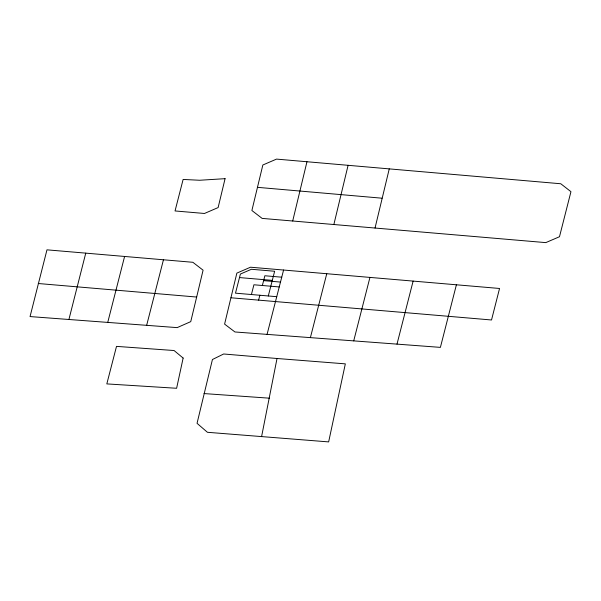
<?xml version="1.0" encoding="UTF-8"?>
<svg xmlns="http://www.w3.org/2000/svg" width="601" height="601" viewBox="0 0 601 601"><rect width="100%" height="100%" fill="white"/><g stroke="black" fill="none" stroke-linecap="round" stroke-linejoin="round"><path stroke-width="0.9" d="M261.578 436.657L277.023 358.496L345.335 363.86L328.649 441.9L207.428 432.292L197.045 423.322L212.438 359.518L223.662 353.989L277.023 358.496M375.032 228.042L389.253 168.881L560.786 183.756L570.95 191.681L559.486 236.734L545.776 242.616L262.126 218.396L251.887 210.508L262.847 164.997L276.535 159.1L389.253 168.881M333.855 224.526L348.099 165.305M292.702 221.003L306.968 161.737M196.662 297.044L203.085 270.18L192.853 262.291L85.755 253.134L46.976 249.836L30.05 316.569L177.16 327.62L190.75 321.64L196.662 297.044L38.254 283.514M68.912 319.492L85.755 253.134M107.744 322.406L124.595 256.469M310.394 337.627L326.764 273.718M353.719 340.872L369.938 277.414M163.449 259.782L146.652 325.336M251.421 294.528L253.915 284.776L279.24 286.94M258.61 300.117L259.857 295.249M262.359 285.498L264.861 275.754L281.741 277.196M268.301 295.97L274.634 271.261L251.421 269.278L240.392 274.048L235.487 293.168L276.745 296.691M267.069 334.381L283.582 270.022M396.998 344.118L413.12 281.103M456.399 284.799L440.398 347.378L234.946 331.97L224.594 324.119L236.854 273.117L250.512 267.212L499.551 288.472L491.52 319.98L230.942 297.773M204.009 393.572L269.383 398.178M239.491 277.572L272.298 280.374M263.606 280.629L280.494 282.072M382.011 198.202L257.461 187.332M183.14 358.061L176.611 388.276L106.82 383.904L116.511 346.379L174.072 350.526L183.14 358.061M225.075 178.67L218.125 207.57L204.46 213.475L175.041 210.951L183.125 179.444L199.63 180.255L225.075 178.67"/></g></svg>
